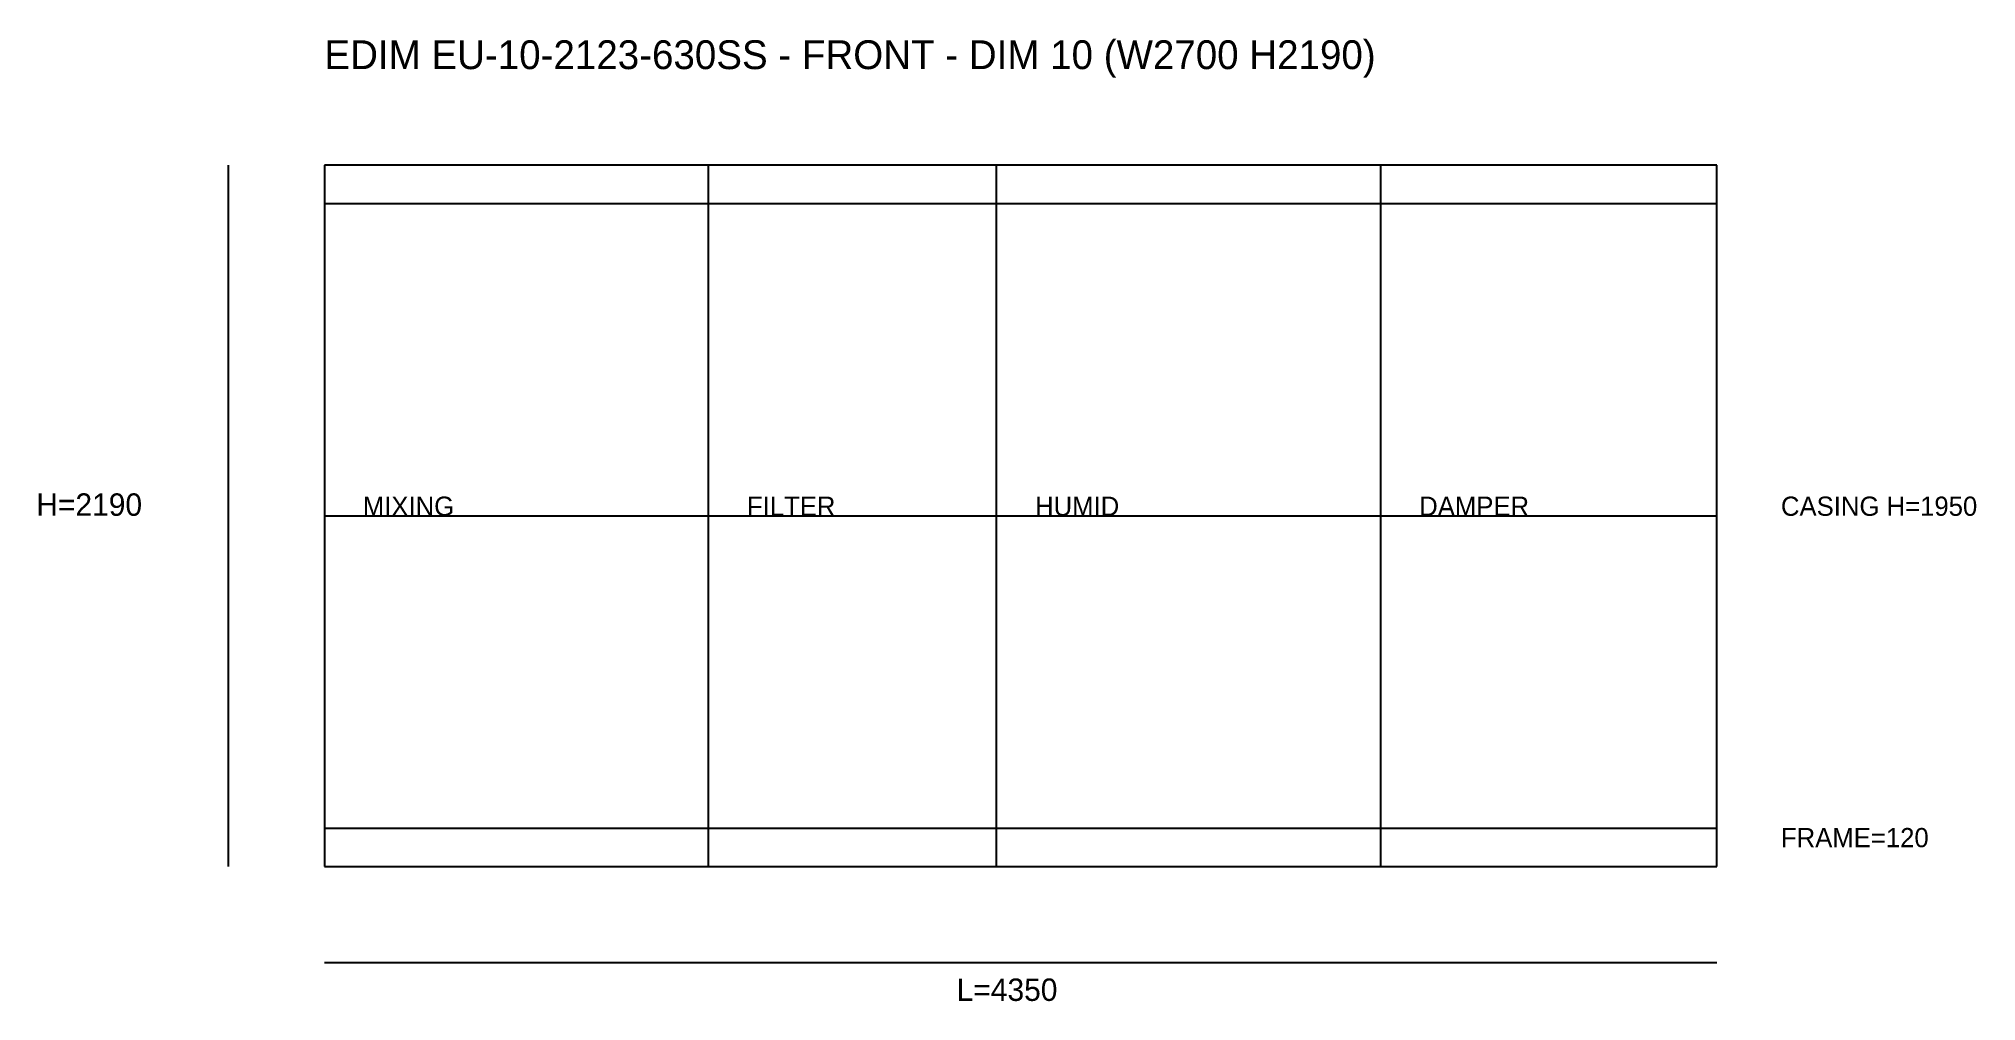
# Model space of a CAD drawing. Header units: millimetres. Extents: x -892 to 5160, y -421 to 2585.
import ezdxf

# ---------------------------------------------------------------- set-up
doc = ezdxf.new("R2010")
doc.units = ezdxf.units.MM
for name, color, linetype in [('DIM', 1, 'CONTINUOUS'), ('OUTLINE', 7, 'CONTINUOUS'), ('SECTION', 3, 'CONTINUOUS'), ('TEXT', 5, 'CONTINUOUS')]:
    doc.layers.add(name, color=color, linetype=linetype)

msp = doc.modelspace()

# ---------------------------------------------------------------- linework, layer by layer
at = {"layer": 'DIM'}
for p, q in [((-300, 0), (-300, 2190)), ((0, 1095), (4350, 1095)), ((0, -300), (4350, -300))]:
    msp.add_line(p, q, dxfattribs=at)
at = {"layer": 'OUTLINE'}
for p, q in [((4350, 2190), (0, 2190)), ((0, 2190), (0, 0)), ((4350, 0), (4350, 2190)), ((0, 2070), (4350, 2070)), ((0, 120), (4350, 120)), ((0, 0), (4350, 0))]:
    msp.add_line(p, q, dxfattribs=at)
at = {"layer": 'SECTION'}
for p, q in [((1200, 0), (1200, 2190)), ((2100, 0), (2100, 2190)), ((3300, 0), (3300, 2190))]:
    msp.add_line(p, q, dxfattribs=at)

# ---------------------------------------------------------------- texts
at = {"layer": 'DIM'}
for s, p in [('CASING H=1950', (4550, 1095)), ('FRAME=120', (4550, 60))]:
    msp.add_text(s, height=60, dxfattribs=at).set_placement(p)
at = {"layer": 'TEXT'}
for s, height, p in [('EDIM EU-10-2123-630SS - FRONT - DIM 10 (W2700 H2190)', 90, (0, 2490)), ('H=2190', 70, (-900, 1095)), ('MIXING', 60, (120, 1095)), ('FILTER', 60, (1320, 1095)), ('HUMID', 60, (2220, 1095)), ('DAMPER', 60, (3420, 1095)), ('L=4350', 70, (1975, -420))]:
    msp.add_text(s, height=height, dxfattribs=at).set_placement(p)

doc.saveas('drawing.dxf')
